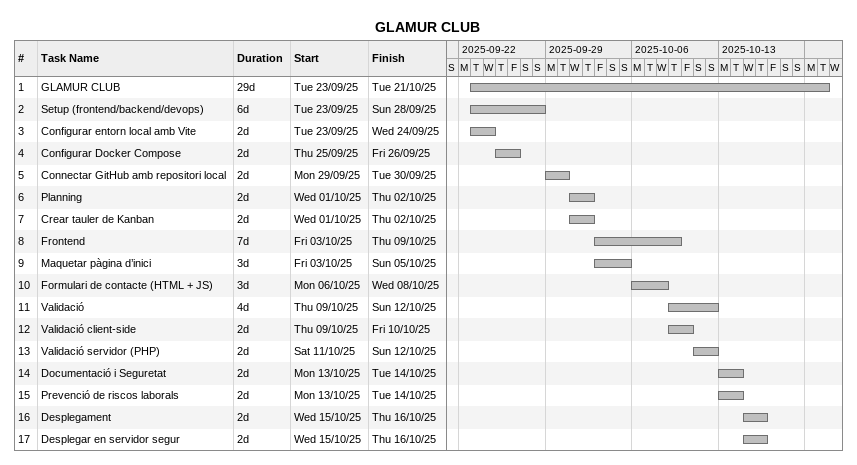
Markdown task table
GLAMUR CLUB

| ID | Task | Duration | Start | Finish |
|---|---|---|---|---|
| 1 | GLAMUR CLUB | 29d | 2025-09-23 | 2025-10-21 |
| 2 | Setup (frontend/backend/devops) | 6d | 2025-09-23 | 2025-09-28 |
| 3 | Configurar entorn local amb Vite | 2d | 2025-09-23 | 2025-09-24 |
| 4 | Configurar Docker Compose | 2d | 2025-09-25 | 2025-09-26 |
| 5 | Connectar GitHub amb repositori local | 2d | 2025-09-29 | 2025-09-30 |
| 6 | Planning | 2d | 2025-10-01 | 2025-10-02 |
| 7 | Crear tauler de Kanban | 2d | 2025-10-01 | 2025-10-02 |
| 8 | Frontend | 7d | 2025-10-03 | 2025-10-09 |
| 9 | Maquetar pàgina d’inici | 3d | 2025-10-03 | 2025-10-05 |
| 10 | Formulari de contacte (HTML + JS) | 3d | 2025-10-06 | 2025-10-08 |
| 11 | Validació | 4d | 2025-10-09 | 2025-10-12 |
| 12 | Validació client-side | 2d | 2025-10-09 | 2025-10-10 |
| 13 | Validació servidor (PHP) | 2d | 2025-10-11 | 2025-10-12 |
| 14 | Documentació i Seguretat | 2d | 2025-10-13 | 2025-10-14 |
| 15 | Prevenció de riscos laborals | 2d | 2025-10-13 | 2025-10-14 |
| 16 | Desplegament | 2d | 2025-10-15 | 2025-10-16 |
| 17 | Desplegar en servidor segur | 2d | 2025-10-15 | 2025-10-16 |
